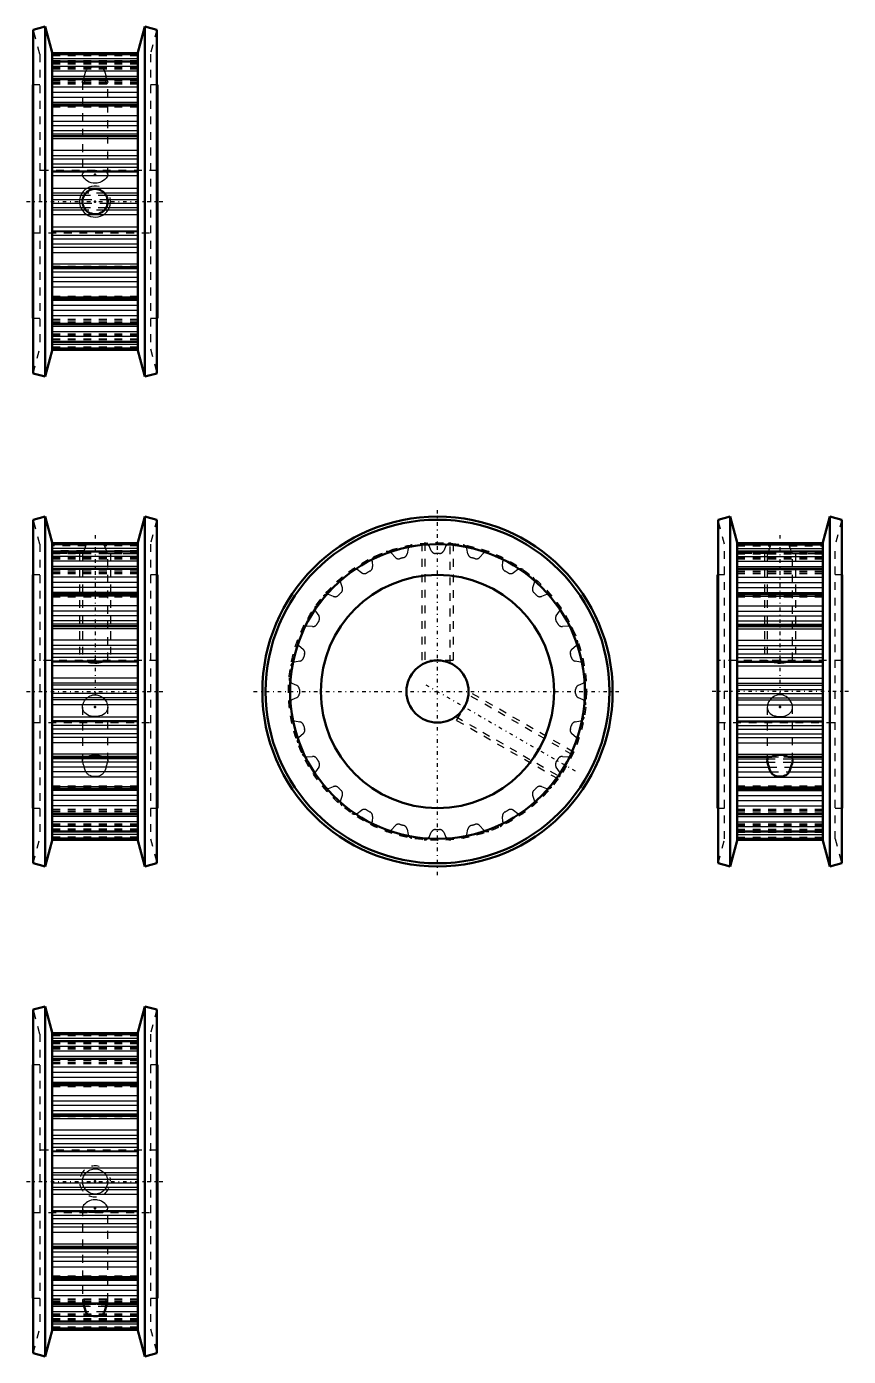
# Model space of a CAD drawing. Header units: millimetres. Extents: x -74 to 163, y 0 to 171.
# Drawn here: x 57.7 to 163.3, y 0 to 171 of the extents above; entities that cross this region are included whole.
import ezdxf

# ---------------------------------------------------------------- set-up
doc = ezdxf.new("R2010")
doc.units = ezdxf.units.MM
doc.linetypes.add('Center', pattern=[1.5, 0.45, -0.5, 0.05, -0.5])
doc.linetypes.add('Dashed', pattern=[2, 1, -1])
for name, color, linetype, lineweight in [('2d ConnectionPoints', 7, 'Continuous', 50), ('AM_4', 3, 'Continuous', 25), ('AM_5', 3, 'Continuous', 25), ('center', 4, 'Center', 25), ('hidden', 3, 'Dashed', 25), ('vis', 1, 'Continuous', 50)]:
    doc.layers.add(name, color=color, linetype=linetype, lineweight=lineweight)

# ---------------------------------------------------------------- blocks, each defined once
blk = doc.blocks.new('1_C_ATP24XL037_A_P8_0_in_C_ATP24XL037_A_P8_900')
at = {"layer": 'AM_4'}
for p, q in [((72, 41.57), (61, 41.57)), ((72, 41.36), (61, 41.36)), ((72, 40.87), (61, 40.87)), ((72, 40.48), (61, 40.48)), ((72, 39.87), (61, 39.87)), ((72, 39.26), (61, 39.26)), ((72, 38.58), (61, 38.58)), ((72, 38.17), (61, 38.17)), ((72, 37.19), (61, 37.19)), ((72, 36.51), (61, 36.51)), ((72, 35.87), (61, 35.87)), ((72, 35.22), (61, 35.22)), ((72, 34.78), (61, 34.78)), ((72, 33.51), (61, 33.51)), ((72, 32.81), (61, 32.81)), ((72, 32.25), (61, 32.25)), ((72, 31.58), (61, 31.58)), ((72, 31.16), (61, 31.16)), ((72, 30.56), (61, 30.56)), ((72, 29.08), (61, 29.08)), ((72, 28.4), (61, 28.4)), ((72, 27.96), (61, 27.96)), ((72, 27.33), (61, 27.33)), ((72, 26.86), (61, 26.86)), ((72, 26.41), (61, 26.41)), ((72, 26.29), (61, 26.29)), ((72, 25.79), (61, 25.79)), ((72, 24.2), (61, 24.2)), ((72, 23.59), (61, 23.59)), ((72, 23.3), (61, 23.3)), ((72, 22.74), (61, 22.74)), ((72, 22.26), (61, 22.26)), ((72, 21.7), (61, 21.7)), ((72, 21.41), (61, 21.41)), ((72, 20.8), (61, 20.8)), ((72, 19.21), (61, 19.21)), ((72, 18.71), (61, 18.71)), ((72, 18.59), (61, 18.59)), ((72, 18.14), (61, 18.14)), ((72, 17.67), (61, 17.67)), ((72, 17.04), (61, 17.04)), ((72, 16.6), (61, 16.6)), ((72, 15.92), (61, 15.92)), ((72, 14.44), (61, 14.44)), ((72, 13.84), (61, 13.84)), ((72, 13.42), (61, 13.42)), ((72, 12.75), (61, 12.75)), ((72, 12.19), (61, 12.19)), ((72, 11.49), (61, 11.49)), ((72, 10.22), (61, 10.22)), ((72, 9.78), (61, 9.78)), ((72, 9.13), (61, 9.13)), ((72, 8.49), (61, 8.49)), ((72, 7.81), (61, 7.81)), ((72, 6.83), (61, 6.83)), ((65.09, 6.42), (61, 6.42)), ((65.3, 5.74), (61, 5.74)), ((72, 5.13), (61, 5.13)), ((72, 5.74), (67.7, 5.74)), ((72, 6.42), (67.91, 6.42)), ((72, 4.52), (61, 4.52)), ((72, 4.13), (61, 4.13)), ((72, 3.64), (61, 3.64)), ((72, 3.43), (61, 3.43))]:
    blk.add_line(p, q, dxfattribs=at)
at = {"layer": 'AM_5', "linetype": 'Dashed'}
blk.add_arc((66.5, 22.5), 2, 75, 15, dxfattribs=at)
at = {"layer": 'center'}
blk.add_line((57.7, 22.5), (75.3, 22.5), dxfattribs=at)
at = {"layer": 'hidden'}
for p, q in [((59.4, 41.44), (58.56, 44.59)), ((74.44, 44.59), (73.6, 41.44)), ((59.4, 41.44), (59.4, 3.56)), ((72, 41.22), (61, 41.22)), ((73.6, 41.44), (73.6, 3.56)), ((72, 40.6), (61, 40.6)), ((72, 40.3), (61, 40.3)), ((72, 40.25), (61, 40.25)), ((72, 40.25), (61, 40.25)), ((72, 40.19), (61, 40.19)), ((72, 39.78), (61, 39.78)), ((72, 39.71), (61, 39.71)), ((72, 39.58), (61, 39.58)), ((61, 39.56), (72, 39.56)), ((72, 38.17), (61, 38.17)), ((72, 37.99), (61, 37.99)), ((72, 37.77), (61, 37.77)), ((72, 37.75), (61, 37.75)), ((61, 37.66), (72, 37.66)), ((59.4, 37.5), (58.56, 37.5)), ((74.44, 37.5), (73.6, 37.5)), ((72, 34.97), (61, 34.97)), ((72, 34.88), (61, 34.88)), ((72, 34.73), (61, 34.73)), ((61, 34.69), (72, 34.69)), ((72, 30.91), (61, 30.91)), ((72, 30.85), (61, 30.85)), ((61, 30.85), (72, 30.85)), ((74.5, 26.5), (58.5, 26.5)), ((64.88, 19.04), (64.88, 7.13)), ((68.12, 7.13), (68.12, 19.04)), ((58.5, 18.5), (74.5, 18.5)), ((72, 14.15), (61, 14.15)), ((72, 14.15), (61, 14.15)), ((72, 14.09), (61, 14.09)), ((72, 10.31), (61, 10.31)), ((72, 10.27), (61, 10.27)), ((72, 10.12), (61, 10.12)), ((72, 10.03), (61, 10.03)), ((58.56, 7.5), (59.4, 7.5)), ((72, 7.34), (61, 7.34)), ((72, 7.25), (61, 7.25)), ((72, 7.23), (61, 7.23)), ((72, 7.01), (61, 7.01)), ((64.88, 7.13), (64.9, 7.01)), ((68.12, 7.13), (68.1, 7.25)), ((73.6, 7.5), (74.44, 7.5)), ((72, 6.83), (61, 6.83)), ((72, 5.44), (61, 5.44)), ((72, 5.42), (61, 5.42)), ((72, 5.29), (61, 5.29)), ((72, 5.22), (61, 5.22)), ((67.91, 6.42), (65.09, 6.42)), ((67.7, 5.74), (65.3, 5.74)), ((65.59, 6.72), (67.4, 6.72)), ((58.56, 0.41), (59.4, 3.56)), ((72, 4.81), (61, 4.81)), ((61, 4.75), (72, 4.75)), ((72, 4.75), (61, 4.75)), ((72, 4.7), (61, 4.7)), ((72, 4.4), (61, 4.4)), ((72, 3.78), (61, 3.78)), ((73.6, 3.56), (74.44, 0.41))]:
    blk.add_line(p, q, dxfattribs=at)
for points in [[(66.5, 20.88), (66.24, 20.9), (65.99, 20.96), (65.75, 21.06), (65.54, 21.2), (65.34, 21.37), (65.17, 21.58), (65.07, 21.74), (64.99, 21.91), (64.93, 22.09), (64.89, 22.36), (64.88, 22.63), (64.92, 22.88), (65, 23.12), (65.12, 23.35), (65.27, 23.55), (65.46, 23.74), (65.68, 23.9), (65.85, 23.98), (66.02, 24.05), (66.2, 24.09), (66.47, 24.12), (66.74, 24.1), (66.98, 24.05), (67.21, 23.96), (67.43, 23.83), (67.63, 23.66), (67.81, 23.46), (67.95, 23.22), (68.02, 23.05), (68.08, 22.87), (68.11, 22.69), (68.12, 22.42), (68.09, 22.16), (68.01, 21.92), (67.91, 21.7), (67.76, 21.48), (67.58, 21.29), (67.36, 21.13), (67.11, 21), (66.94, 20.94), (66.76, 20.9), (66.57, 20.88), (66.5, 20.88)], [(66.5, 20.14), (66.24, 20.13), (65.99, 20.07), (65.76, 19.99), (65.54, 19.88), (65.34, 19.74), (65.17, 19.59), (65.03, 19.43), (64.97, 19.34), (64.93, 19.26), (64.89, 19.11), (64.88, 19.04)], [(64.88, 19.04), (64.88, 18.97), (64.92, 18.86), (65, 18.77), (65.12, 18.69), (65.27, 18.63), (65.46, 18.59), (65.68, 18.56), (65.93, 18.54), (66.06, 18.53), (66.2, 18.53), (66.47, 18.52), (66.74, 18.52), (66.98, 18.53), (67.21, 18.55), (67.43, 18.57), (67.56, 18.59)], [(68.12, 19.04), (68.12, 19.07), (68.09, 19.22), (68.02, 19.36), (67.91, 19.51), (67.76, 19.66), (67.58, 19.8), (67.36, 19.93), (67.24, 19.99), (67.11, 20.04), (66.85, 20.11), (66.71, 20.13), (66.57, 20.14), (66.5, 20.14)], [(67.56, 18.59), (67.63, 18.6), (67.81, 18.66), (67.95, 18.73), (68.05, 18.83), (68.09, 18.88), (68.11, 18.95), (68.12, 19.04)], [(64.9, 7.25), (64.88, 7.13), (64.88, 7.13)], [(64.9, 7.25), (64.92, 7.29), (64.94, 7.32), (64.97, 7.34), (64.98, 7.34)], [(65, 6.72), (65, 6.73), (64.96, 6.82), (64.93, 6.9), (64.91, 6.98), (64.9, 7.01)], [(64.98, 7.34), (65, 7.33), (65.04, 7.31), (65.07, 7.27), (65.09, 7.23)], [(65.3, 6.83), (65.21, 6.98), (65.13, 7.14), (65.09, 7.23)], [(67.91, 7.23), (67.83, 7.06), (67.75, 6.91), (67.7, 6.83)], [(67.91, 7.23), (67.94, 7.28), (67.97, 7.32), (68, 7.33), (68.02, 7.34)], [(68.1, 7.01), (68.08, 6.95), (68.06, 6.88), (68.03, 6.8), (68, 6.72)], [(68.02, 7.34), (68.04, 7.33), (68.07, 7.32), (68.09, 7.28), (68.1, 7.25)], [(68.1, 7.01), (68.12, 7.13), (68.12, 7.13)], [(65.59, 6.72), (65.5, 6.73), (65.43, 6.74), (65.37, 6.77), (65.3, 6.83)], [(67.7, 6.83), (67.65, 6.78), (67.6, 6.75), (67.54, 6.73), (67.46, 6.72), (67.41, 6.72)]]:
    blk.add_lwpolyline(points, dxfattribs=at)
at = {"layer": 'vis'}
for p, q in [((60.1, 45), (58.56, 44.59)), ((58.56, 44.59), (58.56, 0.41)), ((61, 41.65), (60.1, 45)), ((60.1, 45), (60.1, 0)), ((72.9, 45), (72, 41.65)), ((74.44, 44.59), (72.9, 45)), ((72.9, 45), (72.9, 0)), ((74.44, 44.59), (74.44, 0.41)), ((61, 41.65), (61, 3.35)), ((72, 41.58), (61, 41.58)), ((72, 41.65), (72, 3.35)), ((72, 40.52), (61, 40.52)), ((72, 38.28), (61, 38.28)), ((58.56, 37.5), (58.5, 37.5)), ((58.5, 37.5), (58.5, 7.5)), ((74.5, 37.5), (74.44, 37.5)), ((74.5, 37.5), (74.5, 7.5)), ((72, 35), (61, 35)), ((72, 30.92), (61, 30.92)), ((61, 14.08), (72, 14.08)), ((61, 10), (72, 10)), ((58.5, 7.5), (58.56, 7.5)), ((74.44, 7.5), (74.5, 7.5)), ((61, 6.72), (65.59, 6.72)), ((67.4, 6.72), (72, 6.72)), ((61, 4.48), (72, 4.48)), ((61, 3.42), (72, 3.42)), ((60.1, 0), (61, 3.35)), ((72, 3.35), (72.9, 0)), ((58.56, 0.41), (60.1, 0)), ((72.9, 0), (74.44, 0.41))]:
    blk.add_line(p, q, dxfattribs=at)
for points in [[(65.09, 6.42), (65.06, 6.53), (65.03, 6.63), (65, 6.72)], [(65.09, 6.42), (65.17, 6.14), (65.25, 5.88), (65.3, 5.74)], [(65.3, 5.74), (65.35, 5.65), (65.4, 5.56), (65.46, 5.49), (65.54, 5.42), (65.67, 5.33), (65.81, 5.27), (66.04, 5.21), (66.28, 5.18), (66.53, 5.17), (66.78, 5.18), (66.96, 5.21), (67.13, 5.25), (67.29, 5.31), (67.4, 5.37), (67.5, 5.45), (67.57, 5.53), (67.63, 5.61), (67.7, 5.74)], [(67.41, 6.72), (67.33, 6.72), (67.19, 6.74), (66.96, 6.76), (66.72, 6.78), (66.47, 6.79), (66.22, 6.78), (66.04, 6.76), (65.87, 6.74), (65.71, 6.73), (65.6, 6.72), (65.59, 6.72)], [(67.7, 5.74), (67.79, 5.99), (67.87, 6.27), (67.91, 6.42)], [(68, 6.72), (68, 6.71), (67.96, 6.62), (67.93, 6.51), (67.91, 6.42)]]:
    blk.add_lwpolyline(points, dxfattribs=at)
blk = doc.blocks.new('3_C_ATP24XL037_A_P8_0_in_C_ATP24XL037_A_P8_900')
at = {"layer": 'AM_4'}
for p, q in [((72, 104.57), (61, 104.57)), ((72, 104.36), (61, 104.36)), ((72, 103.87), (61, 103.87)), ((72, 103.48), (61, 103.48)), ((72, 102.87), (61, 102.87)), ((72, 102.26), (61, 102.26)), ((72, 101.58), (61, 101.58)), ((72, 101.17), (61, 101.17)), ((72, 100.19), (61, 100.19)), ((72, 99.51), (61, 99.51)), ((72, 98.87), (61, 98.87)), ((72, 98.22), (61, 98.22)), ((72, 97.78), (61, 97.78)), ((72, 96.51), (61, 96.51)), ((72, 95.81), (61, 95.81)), ((72, 95.25), (61, 95.25)), ((72, 94.58), (61, 94.58)), ((72, 94.16), (61, 94.16)), ((72, 93.56), (61, 93.56)), ((72, 92.08), (61, 92.08)), ((72, 91.4), (61, 91.4)), ((72, 90.96), (61, 90.96)), ((72, 90.33), (61, 90.33)), ((72, 89.86), (61, 89.86)), ((72, 89.41), (61, 89.41)), ((72, 89.29), (61, 89.29)), ((72, 88.79), (61, 88.79)), ((72, 87.2), (61, 87.2)), ((72, 86.59), (61, 86.59)), ((72, 86.3), (61, 86.3)), ((72, 85.74), (61, 85.74)), ((72, 85.26), (61, 85.26)), ((72, 84.7), (61, 84.7)), ((72, 84.41), (61, 84.41)), ((72, 83.8), (61, 83.8)), ((72, 82.21), (61, 82.21)), ((72, 81.71), (61, 81.71)), ((72, 81.59), (61, 81.59)), ((72, 81.14), (61, 81.14)), ((72, 80.67), (61, 80.67)), ((72, 80.04), (61, 80.04)), ((72, 79.6), (61, 79.6)), ((72, 78.92), (61, 78.92)), ((72, 77.44), (61, 77.44)), ((72, 76.84), (61, 76.84)), ((72, 76.42), (61, 76.42)), ((72, 75.75), (61, 75.75)), ((72, 75.19), (61, 75.19)), ((72, 74.49), (61, 74.49)), ((72, 73.22), (61, 73.22)), ((72, 72.78), (61, 72.78)), ((72, 72.13), (61, 72.13)), ((72, 71.49), (61, 71.49)), ((72, 70.81), (61, 70.81)), ((72, 69.83), (61, 69.83)), ((72, 69.42), (61, 69.42)), ((72, 68.74), (61, 68.74)), ((72, 68.13), (61, 68.13)), ((72, 67.52), (61, 67.52)), ((72, 67.13), (61, 67.13)), ((72, 66.64), (61, 66.64)), ((72, 66.43), (61, 66.43))]:
    blk.add_line(p, q, dxfattribs=at)
at = {"layer": 'AM_5', "linetype": 'Dashed'}
for p, q in [((64.5, 103.25), (64.5, 89.5)), ((68.5, 103.25), (68.5, 89.5)), ((68.5, 89.5), (64.5, 89.5))]:
    blk.add_line(p, q, dxfattribs=at)
at = {"layer": 'center'}
for p, q in [((66.5, 105.61), (66.5, 84.54)), ((57.7, 85.5), (75.3, 85.5))]:
    blk.add_line(p, q, dxfattribs=at)
at = {"layer": 'hidden'}
for p, q in [((59.4, 104.44), (58.56, 107.59)), ((74.44, 107.59), (73.6, 104.44)), ((59.4, 104.44), (59.4, 66.56)), ((73.6, 104.44), (73.6, 66.56)), ((65.3, 104.22), (61, 104.22)), ((65.09, 103.6), (61, 103.6)), ((72, 103.3), (61, 103.3)), ((64.88, 103.25), (61, 103.25)), ((64.9, 103.25), (61, 103.25)), ((61, 103.25), (64.9, 103.25)), ((72, 103.19), (61, 103.19)), ((72, 102.78), (61, 102.78)), ((72, 102.71), (61, 102.71)), ((64.88, 103.25), (64.88, 89.5)), ((64.88, 103.25), (64.9, 103.25)), ((64.9, 103.25), (64.9, 103.25)), ((72, 104.22), (67.7, 104.22)), ((72, 103.6), (67.91, 103.6)), ((68.09, 103.25), (68.09, 103.25)), ((72, 103.25), (68.1, 103.25)), ((68.1, 103.25), (72, 103.25)), ((68.1, 103.25), (68.12, 103.25)), ((72, 103.25), (68.12, 103.25)), ((68.12, 89.5), (68.12, 103.25)), ((72, 102.58), (61, 102.58)), ((61, 102.56), (72, 102.56)), ((72, 101.17), (61, 101.17)), ((72, 100.99), (61, 100.99)), ((59.4, 100.5), (58.56, 100.5)), ((72, 100.77), (61, 100.77)), ((72, 100.75), (61, 100.75)), ((61, 100.66), (72, 100.66)), ((74.44, 100.5), (73.6, 100.5)), ((72, 97.97), (61, 97.97)), ((72, 97.88), (61, 97.88)), ((72, 97.73), (61, 97.73)), ((61, 97.69), (72, 97.69)), ((72, 93.91), (61, 93.91)), ((72, 93.85), (61, 93.85)), ((61, 93.85), (72, 93.85)), ((64.88, 89.5), (58.5, 89.5)), ((74.5, 89.5), (68.12, 89.5)), ((64.88, 83.5), (64.88, 76.62)), ((68.12, 76.62), (68.12, 83.5)), ((58.5, 81.5), (74.5, 81.5)), ((72, 77.15), (61, 77.15)), ((72, 77.15), (61, 77.15)), ((72, 77.09), (61, 77.09)), ((64.88, 76.62), (64.9, 76.84)), ((68.12, 76.62), (68.1, 76.42)), ((72, 73.31), (61, 73.31)), ((72, 73.27), (61, 73.27)), ((72, 73.12), (61, 73.12)), ((72, 73.03), (61, 73.03)), ((58.56, 70.5), (59.4, 70.5)), ((72, 70.34), (61, 70.34)), ((72, 70.25), (61, 70.25)), ((72, 70.23), (61, 70.23)), ((73.6, 70.5), (74.44, 70.5)), ((72, 70.01), (61, 70.01)), ((72, 69.83), (61, 69.83)), ((72, 68.44), (61, 68.44)), ((72, 68.42), (61, 68.42)), ((72, 68.29), (61, 68.29)), ((72, 68.22), (61, 68.22)), ((72, 67.81), (61, 67.81)), ((61, 67.75), (72, 67.75)), ((72, 67.75), (61, 67.75)), ((72, 67.7), (61, 67.7)), ((72, 67.4), (61, 67.4)), ((72, 66.78), (61, 66.78)), ((58.56, 63.41), (59.4, 66.56)), ((73.6, 66.56), (74.44, 63.41))]:
    blk.add_line(p, q, dxfattribs=at)
for points in [[(65.3, 104.22), (65.35, 104.3), (65.4, 104.37), (65.46, 104.43), (65.54, 104.47), (65.67, 104.52), (65.81, 104.55), (66.04, 104.57), (66.23, 104.57)], [(66.79, 104.57), (66.96, 104.57), (67.13, 104.56), (67.29, 104.53), (67.4, 104.5), (67.5, 104.45), (67.57, 104.4), (67.63, 104.33), (67.7, 104.22)], [(65.09, 103.6), (65.06, 103.51), (65.03, 103.43), (65, 103.36), (64.96, 103.31), (64.93, 103.27), (64.91, 103.25), (64.9, 103.25)], [(65.09, 103.6), (65.17, 103.86), (65.25, 104.1), (65.3, 104.22)], [(67.7, 104.22), (67.79, 103.99), (67.87, 103.74), (67.91, 103.6)], [(68.1, 103.25), (68.08, 103.26), (68.06, 103.28), (68.03, 103.32), (68, 103.37), (67.96, 103.44), (67.93, 103.52), (67.91, 103.6)], [(64.88, 89.5), (64.88, 89.5), (64.92, 89.48), (65, 89.45), (65.12, 89.41), (65.27, 89.36), (65.46, 89.3), (65.68, 89.25), (65.93, 89.2), (66.06, 89.18), (66.2, 89.17), (66.47, 89.16), (66.74, 89.16), (66.98, 89.19), (67.21, 89.23), (67.43, 89.27), (67.63, 89.33), (67.81, 89.38), (67.95, 89.43), (68.05, 89.47), (68.09, 89.49), (68.11, 89.5), (68.12, 89.5)], [(64.88, 83.5), (64.88, 83.61), (64.92, 83.84), (65, 84.06), (65.12, 84.28), (65.27, 84.48), (65.46, 84.67), (65.68, 84.84), (65.85, 84.93), (66.02, 85), (66.2, 85.05), (66.47, 85.07), (66.74, 85.06), (66.98, 85), (67.21, 84.9), (67.43, 84.76), (67.63, 84.6), (67.81, 84.39), (67.95, 84.16), (68.02, 84), (68.08, 83.83), (68.11, 83.66), (68.12, 83.5)], [(66.5, 82.27), (66.24, 82.28), (65.99, 82.32), (65.75, 82.39), (65.54, 82.48), (65.34, 82.61), (65.17, 82.76), (65.07, 82.88), (64.99, 83.01), (64.93, 83.16), (64.89, 83.38), (64.88, 83.5)], [(68.12, 83.5), (68.12, 83.44), (68.09, 83.22), (68.01, 83.02), (67.91, 82.84), (67.76, 82.68), (67.58, 82.55), (67.36, 82.43), (67.11, 82.35), (66.94, 82.31), (66.76, 82.28), (66.57, 82.27), (66.5, 82.27)], [(64.99, 77.08), (64.96, 77.04), (64.93, 76.97), (64.91, 76.89), (64.9, 76.84)], [(65.08, 77.15), (65.06, 77.15), (65.03, 77.13), (65, 77.09), (64.99, 77.08)], [(65.09, 77.15), (65.17, 77.12), (65.25, 77.1), (65.3, 77.09)], [(65.33, 77.08), (65.35, 77.08), (65.4, 77.1), (65.46, 77.12), (65.54, 77.14), (65.67, 77.19), (65.81, 77.25), (66.04, 77.31), (66.28, 77.35), (66.53, 77.37), (66.78, 77.35), (66.96, 77.31), (67.13, 77.27), (67.29, 77.21), (67.4, 77.17), (67.5, 77.13), (67.57, 77.1), (67.63, 77.09), (67.67, 77.08)], [(67.7, 77.09), (67.79, 77.11), (67.87, 77.13), (67.91, 77.15)], [(68.01, 77.09), (68, 77.1), (67.96, 77.13), (67.93, 77.15), (67.92, 77.15)], [(68.1, 76.84), (68.08, 76.92), (68.06, 76.99), (68.03, 77.05), (68.01, 77.09)], [(64.9, 76.42), (64.88, 76.62), (64.88, 76.62)], [(64.9, 76.42), (64.92, 76.33), (64.94, 76.23), (64.97, 76.13), (65, 76.03), (65.04, 75.93), (65.07, 75.83), (65.09, 75.75)], [(65.3, 75.19), (65.21, 75.4), (65.13, 75.62), (65.09, 75.75)], [(67.91, 75.75), (67.83, 75.52), (67.75, 75.3), (67.7, 75.19)], [(67.91, 75.75), (67.94, 75.84), (67.97, 75.94), (68, 76.05), (68.04, 76.15), (68.07, 76.26), (68.09, 76.36), (68.1, 76.42)], [(68.1, 76.84), (68.12, 76.63), (68.12, 76.62)], [(67.7, 75.19), (67.65, 75.11), (67.6, 75.03), (67.54, 74.96), (67.46, 74.89), (67.33, 74.79), (67.19, 74.71), (66.96, 74.62), (66.72, 74.57), (66.47, 74.56), (66.22, 74.58), (66.04, 74.62), (65.87, 74.68), (65.71, 74.76), (65.6, 74.83), (65.5, 74.92), (65.43, 75), (65.37, 75.08), (65.3, 75.19)]]:
    blk.add_lwpolyline(points, dxfattribs=at)
at = {"layer": 'vis'}
for p, q in [((60.1, 108), (58.56, 107.59)), ((61, 104.65), (60.1, 108)), ((60.1, 108), (60.1, 63)), ((72.9, 108), (72, 104.65)), ((74.44, 107.59), (72.9, 108)), ((72.9, 108), (72.9, 63)), ((58.56, 107.59), (58.56, 63.41)), ((74.44, 107.59), (74.44, 63.41)), ((61, 104.65), (61, 66.35)), ((72, 104.58), (61, 104.58)), ((72, 104.65), (72, 66.35)), ((72, 103.52), (61, 103.52)), ((72, 101.28), (61, 101.28)), ((58.56, 100.5), (58.5, 100.5)), ((58.5, 100.5), (58.5, 70.5)), ((74.5, 100.5), (74.44, 100.5)), ((74.5, 100.5), (74.5, 70.5)), ((72, 98), (61, 98)), ((72, 93.92), (61, 93.92)), ((61, 77.08), (72, 77.08)), ((61, 73), (72, 73)), ((58.5, 70.5), (58.56, 70.5)), ((74.44, 70.5), (74.5, 70.5)), ((61, 69.72), (72, 69.72)), ((61, 67.48), (72, 67.48)), ((60.1, 63), (61, 66.35)), ((61, 66.42), (72, 66.42)), ((72, 66.35), (72.9, 63)), ((58.56, 63.41), (60.1, 63)), ((72.9, 63), (74.44, 63.41))]:
    blk.add_line(p, q, dxfattribs=at)
blk = doc.blocks.new('4_C_ATP24XL037_A_P8_0_in_C_ATP24XL037_A_P8_900')
at = {"layer": 'AM_5', "linetype": 'Dashed'}
for p, q in [((108.5, 104.55), (108.5, 89.5)), ((112.5, 104.55), (112.5, 89.5)), ((112.5, 89.5), (108.5, 89.5)), ((112.96, 81.77), (114.96, 85.23)), ((127.99, 77.71), (114.96, 85.23)), ((125.99, 74.25), (112.96, 81.77))]:
    blk.add_line(p, q, dxfattribs=at)
at = {"layer": 'center'}
for p, q in [((110.5, 61.87), (110.5, 109.12)), ((109, 86.36), (128.58, 75.06)), ((86.87, 85.5), (134.12, 85.5))]:
    blk.add_line(p, q, dxfattribs=at)
at = {"layer": 'hidden'}
for p, q in [((108.88, 104.58), (108.88, 89.16)), ((112.12, 89.16), (112.12, 104.58)), ((105.04, 102.78), (104.6, 103.3)), ((106.71, 103.87), (106.59, 103.19)), ((109.7, 103.6), (109.41, 104.22)), ((111.59, 104.22), (111.3, 103.6)), ((114.41, 103.19), (114.29, 103.87)), ((116.4, 103.3), (115.96, 102.78)), ((100.75, 100.77), (100.19, 101.17)), ((102.09, 102.26), (102.15, 101.58)), ((118.85, 101.58), (118.91, 102.26)), ((120.81, 101.17), (120.25, 100.77)), ((98.03, 99.51), (98.27, 98.87)), ((122.73, 98.87), (122.97, 99.51)), ((97.13, 97.73), (96.49, 97.97)), ((124.51, 97.97), (123.87, 97.73)), ((94.83, 95.81), (95.23, 95.25)), ((125.77, 95.25), (126.17, 95.81)), ((94.42, 93.85), (93.74, 93.91)), ((127.26, 93.91), (126.58, 93.85)), ((92.7, 91.4), (93.22, 90.96)), ((127.78, 90.96), (128.3, 91.4)), ((92.81, 89.41), (92.13, 89.29)), ((128.87, 89.29), (128.19, 89.41)), ((91.78, 86.59), (92.4, 86.3)), ((128.6, 86.3), (129.22, 86.59)), ((92.4, 84.7), (91.78, 84.41)), ((127.83, 77.37), (114.48, 85.07)), ((129.22, 84.41), (128.6, 84.7)), ((112.86, 82.27), (126.21, 74.56)), ((92.13, 81.71), (92.81, 81.59)), ((128.19, 81.59), (128.87, 81.71)), ((93.22, 80.04), (92.7, 79.6)), ((128.3, 79.6), (127.78, 80.04)), ((93.74, 77.09), (94.42, 77.15)), ((126.58, 77.15), (127.26, 77.09)), ((95.23, 75.75), (94.83, 75.19)), ((126.17, 75.19), (125.77, 75.75)), ((96.49, 73.03), (97.13, 73.27)), ((98.27, 72.13), (98.03, 71.49)), ((122.97, 71.49), (122.73, 72.13)), ((123.87, 73.27), (124.51, 73.03)), ((100.19, 69.83), (100.75, 70.23)), ((120.25, 70.23), (120.81, 69.83)), ((102.15, 69.42), (102.09, 68.74)), ((118.91, 68.74), (118.85, 69.42)), ((104.6, 67.7), (105.04, 68.22)), ((106.59, 67.81), (106.71, 67.13)), ((109.41, 66.78), (109.7, 67.4)), ((111.3, 67.4), (111.59, 66.78)), ((114.29, 67.13), (114.41, 67.81)), ((115.96, 68.22), (116.4, 67.7))]:
    blk.add_line(p, q, dxfattribs=at)
blk.add_circle((110.5, 85.5), 19.15, dxfattribs=at)
for centre, radius, start, end in [((107.31, 103.76), 0.61, 99.9017, 170), ((108.85, 103.97), 0.61, 25, 95.0983), ((112.15, 103.97), 0.61, 84.9017, 155), ((113.69, 103.76), 0.61, 10, 80.0983), ((102.69, 102.32), 0.61, 114.9017, 185), ((104.13, 102.91), 0.61, 40, 110.0982), ((105.51, 103.17), 0.61, 220, 285.783), ((110.5, 85.5), 17.75, 104.217, 105.783), ((105.99, 103.3), 0.61, 284.217, 350), ((110.25, 103.86), 0.61, 205, 270.783), ((110.5, 85.5), 17.75, 89.217, 90.783), ((110.75, 103.86), 0.61, 269.217, 335), ((115.01, 103.3), 0.61, 190, 255.783), ((110.5, 85.5), 17.75, 74.217, 75.783), ((115.49, 103.17), 0.61, 254.2171, 320), ((116.87, 102.91), 0.61, 69.9018, 140), ((118.31, 102.32), 0.61, 355, 65.0983), ((99.84, 100.67), 0.61, 55, 125.0983), ((110.5, 85.5), 17.75, 119.217, 120.783), ((101.54, 101.52), 0.61, 299.2171, 5), ((119.46, 101.52), 0.61, 175, 240.783), ((110.5, 85.5), 17.75, 59.217, 60.783), ((121.16, 100.67), 0.61, 54.9018, 125), ((98.61, 99.72), 0.61, 129.9017, 200), ((101.1, 101.27), 0.61, 235, 300.783), ((119.9, 101.27), 0.61, 239.2171, 305), ((122.39, 99.72), 0.61, 340, 50.0983), ((96.28, 97.39), 0.61, 70, 140.0983), ((97.34, 98.3), 0.61, 250, 315.783), ((110.5, 85.5), 17.75, 134.217, 135.783), ((97.7, 98.66), 0.61, 314.217, 20), ((123.3, 98.66), 0.61, 160, 225.7829), ((110.5, 85.5), 17.75, 44.217, 45.783), ((123.66, 98.3), 0.61, 224.2171, 290), ((124.72, 97.39), 0.61, 39.9018, 110), ((95.33, 96.16), 0.61, 144.9017, 215), ((125.67, 96.16), 0.61, 325, 35.0983), ((94.48, 94.46), 0.61, 265, 330.7829), ((110.5, 85.5), 17.75, 149.217, 150.783), ((94.73, 94.9), 0.61, 329.217, 35), ((126.27, 94.9), 0.61, 145, 210.7829), ((110.5, 85.5), 17.75, 29.217, 30.783), ((126.52, 94.46), 0.61, 209.2171, 275), ((93.68, 93.31), 0.61, 85, 155.0983), ((127.32, 93.31), 0.61, 24.9018, 95), ((93.09, 91.87), 0.61, 159.9017, 230), ((92.83, 90.49), 0.61, 344.217, 50), ((128.17, 90.49), 0.61, 130, 195.7829), ((127.91, 91.87), 0.61, 310, 20.0983), ((92.24, 88.69), 0.61, 100, 170.0983), ((92.7, 90.01), 0.61, 280, 345.783), ((110.5, 85.5), 17.75, 164.217, 165.783), ((110.5, 85.5), 17.75, 14.217, 15.783), ((128.3, 90.01), 0.61, 194.2171, 260), ((128.76, 88.69), 0.61, 9.9017, 80), ((92.03, 87.15), 0.61, 174.9017, 245), ((92.14, 85.75), 0.61, 359.217, 65), ((110.5, 85.5), 17.75, 179.217, 180.783), ((128.86, 85.75), 0.61, 115, 180.7829), ((110.5, 85.5), 17.75, 359.217, 0.783), ((128.97, 87.15), 0.61, 295, 5.0983), ((92.03, 83.85), 0.61, 115, 185.0983), ((92.14, 85.25), 0.61, 295, 0.783), ((128.86, 85.25), 0.61, 179.2171, 245), ((128.97, 83.85), 0.61, 354.9017, 65), ((92.24, 82.31), 0.61, 189.9017, 260), ((128.76, 82.31), 0.61, 280, 350.0983), ((92.7, 80.99), 0.61, 14.2171, 80), ((92.83, 80.51), 0.61, 310, 15.783), ((110.5, 85.5), 17.75, 194.217, 195.783), ((128.17, 80.51), 0.61, 164.2171, 230), ((110.5, 85.5), 17.75, 344.217, 345.783), ((128.3, 80.99), 0.61, 100, 165.7829), ((93.09, 79.13), 0.61, 130, 200.0983), ((127.91, 79.13), 0.61, 339.9017, 50), ((93.68, 77.69), 0.61, 204.9017, 275), ((94.48, 76.54), 0.61, 29.2171, 95), ((126.52, 76.54), 0.61, 85, 150.783), ((127.32, 77.69), 0.61, 265, 335.0983), ((110.5, 85.5), 17.75, 209.217, 210.783), ((94.73, 76.1), 0.61, 325, 30.783), ((126.27, 76.1), 0.61, 149.2171, 215), ((110.5, 85.5), 17.75, 329.217, 330.783), ((95.33, 74.84), 0.61, 145, 215.0983), ((125.67, 74.84), 0.61, 324.9018, 35), ((96.28, 73.61), 0.61, 219.9017, 290), ((97.34, 72.7), 0.61, 44.2171, 110), ((110.5, 85.5), 17.75, 224.217, 225.783), ((97.7, 72.34), 0.61, 340, 45.783), ((123.3, 72.34), 0.61, 134.2171, 200), ((110.5, 85.5), 17.75, 314.217, 315.783), ((123.66, 72.7), 0.61, 70, 135.7829), ((124.72, 73.61), 0.61, 250, 320.0983), ((98.61, 71.28), 0.61, 160, 230.0983), ((101.1, 69.73), 0.61, 59.2171, 125), ((110.5, 85.5), 17.75, 239.217, 240.783), ((110.5, 85.5), 17.75, 299.217, 300.783), ((119.9, 69.73), 0.61, 55, 120.7829), ((122.39, 71.28), 0.61, 309.9018, 20), ((99.84, 70.33), 0.61, 234.9017, 305), ((101.54, 69.48), 0.61, 355, 60.783), ((102.69, 68.68), 0.61, 175, 245.0983), ((105.51, 67.83), 0.61, 74.2171, 140), ((110.5, 85.5), 17.75, 254.217, 255.783), ((110.5, 85.5), 17.75, 284.217, 285.783), ((115.49, 67.83), 0.61, 40, 105.7829), ((118.31, 68.68), 0.61, 294.9018, 5), ((119.46, 69.48), 0.61, 119.2171, 185), ((121.16, 70.33), 0.61, 235, 305.0983), ((104.13, 68.09), 0.61, 249.9017, 320), ((105.99, 67.7), 0.61, 10, 75.7829), ((107.31, 67.24), 0.61, 190, 260.0983), ((108.85, 67.03), 0.61, 264.9017, 335), ((110.25, 67.14), 0.61, 89.2171, 155), ((110.5, 85.5), 17.75, 269.217, 270.783), ((110.75, 67.14), 0.61, 25, 90.783), ((112.15, 67.03), 0.61, 205, 275.0983), ((113.69, 67.24), 0.61, 279.9017, 350), ((115.01, 67.7), 0.61, 104.2171, 170), ((116.87, 68.09), 0.61, 220, 290.0983)]:
    blk.add_arc(centre, radius, start, end, dxfattribs=at)
at = {"layer": 'vis'}
for radius in [22.5, 22.09, 18.94, 15, 4]:
    blk.add_circle((110.5, 85.5), radius, dxfattribs=at)
blk = doc.blocks.new('5_C_ATP24XL037_A_P8_0_in_C_ATP24XL037_A_P8_900')
at = {"layer": 'AM_4'}
for p, q in [((149, 104.57), (160, 104.57)), ((149, 104.36), (160, 104.36)), ((149, 103.87), (160, 103.87)), ((149, 103.48), (160, 103.48)), ((149, 102.87), (160, 102.87)), ((149, 102.26), (160, 102.26)), ((149, 101.58), (160, 101.58)), ((149, 101.17), (160, 101.17)), ((149, 100.19), (160, 100.19)), ((149, 99.51), (160, 99.51)), ((149, 98.87), (160, 98.87)), ((149, 98.22), (160, 98.22)), ((149, 97.78), (160, 97.78)), ((149, 96.51), (160, 96.51)), ((149, 95.81), (160, 95.81)), ((149, 95.25), (160, 95.25)), ((149, 94.58), (160, 94.58)), ((149, 94.16), (160, 94.16)), ((149, 93.56), (160, 93.56)), ((149, 92.08), (160, 92.08)), ((149, 91.4), (160, 91.4)), ((149, 90.96), (160, 90.96)), ((149, 90.33), (160, 90.33)), ((149, 89.86), (160, 89.86)), ((149, 89.41), (160, 89.41)), ((149, 89.29), (160, 89.29)), ((149, 88.79), (160, 88.79)), ((149, 87.2), (160, 87.2)), ((149, 86.59), (160, 86.59)), ((149, 86.3), (160, 86.3)), ((149, 85.74), (160, 85.74)), ((149, 85.26), (160, 85.26)), ((149, 84.7), (160, 84.7)), ((149, 84.41), (160, 84.41)), ((149, 83.8), (160, 83.8)), ((149, 82.21), (160, 82.21)), ((149, 81.71), (160, 81.71)), ((149, 81.59), (160, 81.59)), ((149, 81.14), (160, 81.14)), ((149, 80.67), (160, 80.67)), ((149, 80.04), (160, 80.04)), ((149, 79.6), (160, 79.6)), ((149, 78.92), (160, 78.92)), ((149, 77.44), (160, 77.44)), ((149, 76.84), (152.9, 76.84)), ((149, 76.42), (152.9, 76.42)), ((149, 75.75), (153.09, 75.75)), ((155.91, 75.75), (160, 75.75)), ((156.1, 76.84), (160, 76.84)), ((156.1, 76.42), (160, 76.42)), ((149, 75.19), (153.3, 75.19)), ((149, 74.49), (160, 74.49)), ((155.7, 75.19), (160, 75.19)), ((149, 73.22), (160, 73.22)), ((149, 72.78), (160, 72.78)), ((149, 72.13), (160, 72.13)), ((149, 71.49), (160, 71.49)), ((149, 70.81), (160, 70.81)), ((149, 69.83), (160, 69.83)), ((149, 69.42), (160, 69.42)), ((149, 68.74), (160, 68.74)), ((149, 68.13), (160, 68.13)), ((149, 67.52), (160, 67.52)), ((149, 67.13), (160, 67.13)), ((149, 66.64), (160, 66.64)), ((149, 66.43), (160, 66.43))]:
    blk.add_line(p, q, dxfattribs=at)
at = {"layer": 'AM_5', "linetype": 'Dashed'}
for p, q in [((152.5, 103.25), (152.5, 89.5)), ((156.5, 103.25), (156.5, 89.5)), ((156.5, 89.5), (152.5, 89.5))]:
    blk.add_line(p, q, dxfattribs=at)
at = {"layer": 'center'}
for p, q in [((154.5, 105.61), (154.5, 84.54)), ((163.3, 85.5), (145.7, 85.5))]:
    blk.add_line(p, q, dxfattribs=at)
at = {"layer": 'hidden'}
for p, q in [((147.4, 104.44), (146.56, 107.59)), ((162.44, 107.59), (161.6, 104.44)), ((147.4, 66.56), (147.4, 104.44)), ((161.6, 66.56), (161.6, 104.44)), ((149, 104.22), (153.3, 104.22)), ((149, 103.6), (153.09, 103.6)), ((149, 103.3), (160, 103.3)), ((152.88, 103.25), (149, 103.25)), ((149, 103.25), (152.9, 103.25)), ((149, 103.25), (152.9, 103.25)), ((149, 103.19), (160, 103.19)), ((149, 102.78), (160, 102.78)), ((149, 102.71), (160, 102.71)), ((152.88, 103.25), (152.88, 89.5)), ((152.88, 103.25), (152.9, 103.25)), ((152.9, 103.25), (152.9, 103.25)), ((155.7, 104.22), (160, 104.22)), ((155.91, 103.6), (160, 103.6)), ((156.09, 103.25), (156.09, 103.25)), ((156.1, 103.25), (156.1, 103.25)), ((156.1, 103.25), (160, 103.25)), ((156.1, 103.25), (160, 103.25)), ((156.1, 103.25), (156.12, 103.25)), ((160, 103.25), (156.12, 103.25)), ((156.12, 89.5), (156.12, 103.25)), ((149, 102.58), (160, 102.58)), ((149, 102.56), (160, 102.56)), ((149, 101.17), (160, 101.17)), ((149, 100.99), (160, 100.99)), ((147.4, 100.5), (146.56, 100.5)), ((149, 100.77), (160, 100.77)), ((149, 100.75), (160, 100.75)), ((149, 100.66), (160, 100.66)), ((162.44, 100.5), (161.6, 100.5)), ((149, 97.97), (160, 97.97)), ((149, 97.88), (160, 97.88)), ((149, 97.73), (160, 97.73)), ((149, 97.69), (160, 97.69)), ((149, 93.91), (160, 93.91)), ((149, 93.85), (160, 93.85)), ((149, 93.85), (160, 93.85)), ((152.88, 89.5), (146.5, 89.5)), ((154.52, 89.16), (154.27, 89.16)), ((162.5, 89.5), (156.12, 89.5)), ((152.88, 83.5), (152.88, 76.62)), ((156.12, 76.62), (156.12, 83.5)), ((146.5, 81.5), (162.5, 81.5)), ((149, 77.15), (160, 77.15)), ((160, 77.15), (149, 77.15)), ((149, 77.09), (160, 77.09)), ((153.08, 77.15), (153.09, 77.15)), ((153.33, 77.08), (153.3, 77.09)), ((153.33, 77.08), (155.67, 77.08)), ((155.7, 77.09), (155.67, 77.08)), ((155.91, 77.15), (155.92, 77.15)), ((152.9, 76.84), (156.1, 76.84)), ((152.9, 76.42), (156.1, 76.42)), ((153.09, 75.75), (155.91, 75.75)), ((153.3, 75.19), (155.7, 75.19)), ((160, 73.31), (149, 73.31)), ((149, 73.27), (160, 73.27)), ((149, 73.12), (160, 73.12)), ((149, 73.03), (160, 73.03)), ((146.56, 70.5), (147.4, 70.5)), ((160, 70.34), (149, 70.34)), ((149, 70.25), (160, 70.25)), ((149, 70.23), (160, 70.23)), ((161.6, 70.5), (162.44, 70.5)), ((149, 70.01), (160, 70.01)), ((149, 69.83), (160, 69.83)), ((160, 68.44), (149, 68.44)), ((149, 68.42), (160, 68.42)), ((149, 68.29), (160, 68.29)), ((149, 68.22), (160, 68.22)), ((149, 67.81), (160, 67.81)), ((149, 67.75), (160, 67.75)), ((160, 67.75), (149, 67.75)), ((149, 67.7), (160, 67.7)), ((149, 67.4), (160, 67.4)), ((149, 66.78), (160, 66.78)), ((146.56, 63.41), (147.4, 66.56)), ((161.6, 66.56), (162.44, 63.41))]:
    blk.add_line(p, q, dxfattribs=at)
for points in [[(153.3, 104.22), (153.35, 104.3), (153.4, 104.37), (153.46, 104.43), (153.54, 104.47), (153.67, 104.52), (153.81, 104.55), (154.04, 104.57), (154.23, 104.57)], [(154.79, 104.57), (154.96, 104.57), (155.13, 104.56), (155.29, 104.53), (155.4, 104.5), (155.5, 104.45), (155.57, 104.4), (155.63, 104.33), (155.7, 104.22)], [(153.09, 103.6), (153.06, 103.51), (153.03, 103.43), (153, 103.36), (152.96, 103.31), (152.93, 103.27), (152.91, 103.25), (152.9, 103.25)], [(153.09, 103.6), (153.17, 103.86), (153.25, 104.1), (153.3, 104.22)], [(155.7, 104.22), (155.79, 103.99), (155.87, 103.74), (155.91, 103.6)], [(156.1, 103.25), (156.08, 103.26), (156.06, 103.28), (156.03, 103.32), (156, 103.37), (155.96, 103.44), (155.93, 103.52), (155.91, 103.6)], [(152.88, 89.5), (152.88, 89.5), (152.91, 89.49), (152.98, 89.46), (153.09, 89.42), (153.24, 89.37), (153.42, 89.31), (153.64, 89.26), (153.76, 89.23), (153.89, 89.21), (154.15, 89.17), (154.29, 89.16), (154.43, 89.16), (154.5, 89.16)], [(154.5, 89.16), (154.76, 89.17), (155.01, 89.19), (155.24, 89.23), (155.46, 89.28), (155.66, 89.34), (155.83, 89.39), (155.97, 89.44), (156.03, 89.46), (156.07, 89.48), (156.11, 89.5), (156.12, 89.5)], [(156.12, 83.5), (156.12, 83.61), (156.08, 83.83), (156, 84.06), (155.88, 84.27), (155.73, 84.48), (155.54, 84.67), (155.32, 84.84), (155.07, 84.96), (154.94, 85.01), (154.8, 85.05), (154.53, 85.08), (154.26, 85.06), (154.02, 85), (153.79, 84.9), (153.57, 84.76), (153.37, 84.6), (153.19, 84.39), (153.05, 84.16), (152.95, 83.92), (152.91, 83.79), (152.89, 83.66), (152.88, 83.5)], [(152.88, 83.5), (152.88, 83.44), (152.91, 83.22), (152.98, 83.02), (153.09, 82.84), (153.24, 82.69), (153.42, 82.55), (153.64, 82.43), (153.76, 82.39), (153.89, 82.35), (154.15, 82.29), (154.29, 82.28), (154.43, 82.27), (154.5, 82.27)], [(154.5, 82.27), (154.76, 82.28), (155.01, 82.32), (155.24, 82.39), (155.46, 82.48), (155.66, 82.6), (155.83, 82.76), (155.97, 82.94), (156.03, 83.04), (156.07, 83.16), (156.11, 83.37), (156.12, 83.5)], [(152.99, 77.09), (153, 77.1), (153.04, 77.13), (153.07, 77.15), (153.08, 77.15)], [(153.3, 77.09), (153.21, 77.11), (153.13, 77.13), (153.09, 77.15)], [(155.91, 77.15), (155.83, 77.12), (155.75, 77.1), (155.7, 77.09)], [(155.92, 77.15), (155.94, 77.15), (155.97, 77.13), (156, 77.09), (156.01, 77.08)]]:
    blk.add_lwpolyline(points, dxfattribs=at)
at = {"layer": 'vis'}
for p, q in [((148.1, 108), (146.56, 107.59)), ((148.1, 63), (148.1, 108)), ((149, 104.65), (148.1, 108)), ((160.9, 108), (160, 104.65)), ((160.9, 63), (160.9, 108)), ((162.44, 107.59), (160.9, 108)), ((146.56, 63.41), (146.56, 107.59)), ((162.44, 63.41), (162.44, 107.59)), ((149, 66.35), (149, 104.65)), ((160, 104.58), (149, 104.58)), ((160, 66.35), (160, 104.65)), ((160, 103.52), (149, 103.52)), ((160, 101.28), (149, 101.28)), ((146.5, 70.5), (146.5, 100.5)), ((146.56, 100.5), (146.5, 100.5)), ((162.5, 100.5), (162.44, 100.5)), ((162.5, 70.5), (162.5, 100.5)), ((160, 98), (149, 98)), ((160, 93.92), (149, 93.92)), ((149, 77.08), (153.33, 77.08)), ((155.67, 77.08), (160, 77.08)), ((152.88, 76.62), (152.9, 76.42)), ((156.12, 76.62), (156.1, 76.84)), ((149, 73), (160, 73)), ((146.5, 70.5), (146.56, 70.5)), ((162.44, 70.5), (162.5, 70.5)), ((149, 69.72), (160, 69.72)), ((149, 67.48), (160, 67.48)), ((148.1, 63), (149, 66.35)), ((149, 66.42), (160, 66.42)), ((160, 66.35), (160.9, 63)), ((146.56, 63.41), (148.1, 63)), ((160.9, 63), (162.44, 63.41))]:
    blk.add_line(p, q, dxfattribs=at)
for points in [[(152.9, 76.84), (152.92, 76.92), (152.94, 76.99), (152.97, 77.05), (152.99, 77.09)], [(155.67, 77.08), (155.65, 77.08), (155.6, 77.1), (155.54, 77.12), (155.46, 77.14), (155.33, 77.19), (155.19, 77.25), (154.96, 77.31), (154.72, 77.35), (154.47, 77.37), (154.22, 77.35), (154.04, 77.31), (153.87, 77.27), (153.71, 77.21), (153.6, 77.17), (153.5, 77.13), (153.43, 77.1), (153.37, 77.09), (153.33, 77.08)], [(156.01, 77.08), (156.04, 77.04), (156.07, 76.97), (156.09, 76.89), (156.1, 76.84)], [(152.9, 76.84), (152.88, 76.63), (152.88, 76.62)], [(153.09, 75.75), (153.06, 75.84), (153.03, 75.94), (153, 76.05), (152.96, 76.15), (152.93, 76.26), (152.91, 76.36), (152.9, 76.42)], [(153.09, 75.75), (153.17, 75.52), (153.25, 75.3), (153.3, 75.19)], [(155.7, 75.19), (155.79, 75.4), (155.87, 75.62), (155.91, 75.75)], [(156.1, 76.42), (156.08, 76.33), (156.06, 76.23), (156.03, 76.13), (156, 76.03), (155.96, 75.93), (155.93, 75.83), (155.91, 75.75)], [(156.1, 76.42), (156.12, 76.62), (156.12, 76.62)], [(153.3, 75.19), (153.35, 75.11), (153.4, 75.03), (153.46, 74.96), (153.54, 74.89), (153.67, 74.79), (153.81, 74.71), (154.04, 74.62), (154.28, 74.57), (154.53, 74.56), (154.78, 74.58), (154.96, 74.62), (155.13, 74.68), (155.29, 74.76), (155.4, 74.83), (155.5, 74.92), (155.57, 75), (155.63, 75.08), (155.7, 75.19)]]:
    blk.add_lwpolyline(points, dxfattribs=at)
blk = doc.blocks.new('6_C_ATP24XL037_A_P8_0_in_C_ATP24XL037_A_P8_900')
at = {"layer": 'AM_4'}
for p, q in [((72, 167.57), (61, 167.57)), ((72, 167.36), (61, 167.36)), ((72, 166.87), (61, 166.87)), ((72, 166.48), (61, 166.48)), ((72, 165.87), (61, 165.87)), ((72, 165.26), (61, 165.26)), ((72, 164.58), (61, 164.58)), ((72, 164.17), (61, 164.17)), ((72, 163.19), (61, 163.19)), ((72, 162.51), (61, 162.51)), ((72, 161.87), (61, 161.87)), ((72, 161.22), (61, 161.22)), ((72, 160.78), (61, 160.78)), ((72, 159.51), (61, 159.51)), ((72, 158.81), (61, 158.81)), ((72, 158.25), (61, 158.25)), ((72, 157.58), (61, 157.58)), ((72, 157.16), (61, 157.16)), ((72, 156.56), (61, 156.56)), ((72, 155.08), (61, 155.08)), ((72, 154.4), (61, 154.4)), ((72, 153.96), (61, 153.96)), ((72, 153.33), (61, 153.33)), ((72, 152.86), (61, 152.86)), ((72, 152.41), (61, 152.41)), ((72, 152.29), (61, 152.29)), ((72, 151.79), (61, 151.79)), ((72, 150.2), (61, 150.2)), ((65.3, 149.59), (61, 149.59)), ((65.09, 149.3), (61, 149.3)), ((72, 149.59), (67.7, 149.59)), ((72, 149.3), (67.91, 149.3)), ((64.9, 148.74), (61, 148.74)), ((64.9, 148.26), (61, 148.26)), ((65.09, 147.7), (61, 147.7)), ((65.3, 147.41), (61, 147.41)), ((72, 147.41), (67.7, 147.41)), ((72, 147.7), (67.91, 147.7)), ((72, 148.74), (68.1, 148.74)), ((72, 148.26), (68.1, 148.26)), ((72, 146.8), (61, 146.8)), ((72, 145.21), (61, 145.21)), ((72, 144.71), (61, 144.71)), ((72, 144.59), (61, 144.59)), ((72, 144.14), (61, 144.14)), ((72, 143.67), (61, 143.67)), ((72, 143.04), (61, 143.04)), ((72, 142.6), (61, 142.6)), ((72, 141.92), (61, 141.92)), ((72, 140.44), (61, 140.44)), ((72, 139.84), (61, 139.84)), ((72, 139.42), (61, 139.42)), ((72, 138.75), (61, 138.75)), ((72, 138.19), (61, 138.19)), ((72, 137.49), (61, 137.49)), ((72, 136.22), (61, 136.22)), ((72, 135.78), (61, 135.78)), ((72, 135.13), (61, 135.13)), ((72, 134.49), (61, 134.49)), ((72, 133.81), (61, 133.81)), ((72, 132.83), (61, 132.83)), ((72, 132.42), (61, 132.42)), ((72, 131.74), (61, 131.74)), ((72, 131.13), (61, 131.13)), ((72, 130.52), (61, 130.52)), ((72, 130.13), (61, 130.13)), ((72, 129.64), (61, 129.64)), ((72, 129.43), (61, 129.43))]:
    blk.add_line(p, q, dxfattribs=at)
at = {"layer": 'AM_5'}
blk.add_arc((66.5, 148.5), 2, 75, 15, dxfattribs=at)
at = {"layer": 'center'}
blk.add_line((57.7, 148.5), (75.3, 148.5), dxfattribs=at)
at = {"layer": 'hidden'}
for p, q in [((59.4, 167.44), (58.56, 170.59)), ((74.44, 170.59), (73.6, 167.44)), ((59.4, 167.44), (59.4, 129.56)), ((72, 167.22), (61, 167.22)), ((72, 166.6), (61, 166.6)), ((72, 166.3), (61, 166.3)), ((72, 166.25), (61, 166.25)), ((72, 166.25), (61, 166.25)), ((72, 166.19), (61, 166.19)), ((73.6, 167.44), (73.6, 129.56)), ((72, 165.78), (61, 165.78)), ((72, 165.71), (61, 165.71)), ((72, 165.58), (61, 165.58)), ((61, 165.56), (72, 165.56)), ((72, 164.17), (61, 164.17)), ((59.4, 163.5), (58.56, 163.5)), ((72, 163.99), (61, 163.99)), ((72, 163.77), (61, 163.77)), ((72, 163.75), (61, 163.75)), ((61, 163.66), (72, 163.66)), ((64.88, 163.87), (64.9, 163.99)), ((64.88, 163.87), (64.88, 151.96)), ((68.12, 163.87), (68.1, 163.75)), ((68.12, 151.96), (68.12, 163.87)), ((74.44, 163.5), (73.6, 163.5)), ((72, 160.97), (61, 160.97)), ((72, 160.88), (61, 160.88)), ((72, 160.73), (61, 160.73)), ((61, 160.69), (72, 160.69)), ((72, 156.91), (61, 156.91)), ((72, 156.85), (61, 156.85)), ((61, 156.85), (72, 156.85)), ((74.5, 152.5), (58.5, 152.5)), ((67.91, 149.3), (65.09, 149.3)), ((67.7, 149.59), (65.3, 149.59)), ((68.1, 148.74), (64.9, 148.74)), ((68.1, 148.26), (64.9, 148.26)), ((67.91, 147.7), (65.09, 147.7)), ((67.7, 147.41), (65.3, 147.41)), ((58.5, 144.5), (74.5, 144.5)), ((72, 140.15), (61, 140.15)), ((72, 140.15), (61, 140.15)), ((72, 140.09), (61, 140.09)), ((72, 136.31), (61, 136.31)), ((72, 136.27), (61, 136.27)), ((72, 136.12), (61, 136.12)), ((72, 136.03), (61, 136.03)), ((58.56, 133.5), (59.4, 133.5)), ((73.6, 133.5), (74.44, 133.5)), ((72, 133.34), (61, 133.34)), ((72, 133.25), (61, 133.25)), ((72, 133.23), (61, 133.23)), ((72, 133.01), (61, 133.01)), ((72, 132.83), (61, 132.83)), ((72, 131.44), (61, 131.44)), ((72, 131.42), (61, 131.42)), ((72, 131.29), (61, 131.29)), ((72, 131.22), (61, 131.22)), ((72, 130.81), (61, 130.81)), ((61, 130.75), (72, 130.75)), ((72, 130.75), (61, 130.75)), ((72, 130.7), (61, 130.7)), ((72, 130.4), (61, 130.4)), ((58.56, 126.41), (59.4, 129.56)), ((72, 129.78), (61, 129.78)), ((73.6, 129.56), (74.44, 126.41))]:
    blk.add_line(p, q, dxfattribs=at)
for points in [[(65.09, 164.58), (65.06, 164.47), (65.03, 164.37), (65, 164.27), (64.96, 164.18), (64.93, 164.1), (64.91, 164.02), (64.9, 163.99)], [(65.09, 164.58), (65.17, 164.86), (65.25, 165.12), (65.3, 165.26)], [(65.3, 164.17), (65.21, 164.02), (65.13, 163.86), (65.09, 163.77)], [(65.3, 165.26), (65.35, 165.35), (65.4, 165.44), (65.46, 165.51), (65.54, 165.58), (65.67, 165.67), (65.81, 165.73), (66.04, 165.79), (66.28, 165.82), (66.53, 165.83), (66.78, 165.82), (66.96, 165.79), (67.13, 165.75), (67.29, 165.69), (67.4, 165.63), (67.5, 165.55), (67.57, 165.47), (67.63, 165.39), (67.7, 165.26)], [(65.59, 164.28), (65.5, 164.27), (65.43, 164.26), (65.37, 164.23), (65.3, 164.17)], [(67.41, 164.28), (67.33, 164.28), (67.19, 164.26), (66.96, 164.24), (66.72, 164.22), (66.47, 164.21), (66.22, 164.22), (66.04, 164.24), (65.87, 164.26), (65.71, 164.27), (65.6, 164.28), (65.59, 164.28)], [(67.7, 164.17), (67.65, 164.22), (67.6, 164.25), (67.54, 164.27), (67.46, 164.28), (67.41, 164.28)], [(67.7, 165.26), (67.79, 165.01), (67.87, 164.73), (67.91, 164.58)], [(67.91, 163.77), (67.83, 163.94), (67.75, 164.09), (67.7, 164.17)], [(68.1, 163.99), (68.08, 164.05), (68.06, 164.12), (68.03, 164.2), (68, 164.29), (67.96, 164.38), (67.93, 164.49), (67.91, 164.58)], [(64.9, 163.75), (64.88, 163.87), (64.88, 163.87)], [(64.9, 163.75), (64.92, 163.71), (64.94, 163.68), (64.97, 163.66), (64.98, 163.66)], [(64.98, 163.66), (65, 163.67), (65.04, 163.69), (65.07, 163.73), (65.09, 163.77)], [(67.91, 163.77), (67.94, 163.72), (67.97, 163.68), (68, 163.67), (68.02, 163.66)], [(68.02, 163.66), (68.04, 163.67), (68.07, 163.68), (68.09, 163.72), (68.1, 163.75)], [(68.1, 163.99), (68.12, 163.87), (68.12, 163.87)], [(64.88, 151.96), (64.88, 152.03), (64.92, 152.14), (65, 152.23), (65.12, 152.31), (65.27, 152.37), (65.46, 152.41), (65.68, 152.44), (65.85, 152.46), (66.02, 152.47), (66.2, 152.47), (66.47, 152.48), (66.74, 152.48), (66.98, 152.47), (67.21, 152.45), (67.43, 152.43), (67.56, 152.41)], [(67.56, 152.41), (67.63, 152.4), (67.81, 152.34), (67.95, 152.27), (68.02, 152.21), (68.08, 152.13), (68.11, 152.05), (68.12, 151.96)], [(66.5, 150.86), (66.24, 150.87), (65.99, 150.93), (65.75, 151.01), (65.54, 151.12), (65.34, 151.26), (65.17, 151.41), (65.07, 151.52), (64.99, 151.63), (64.93, 151.74), (64.89, 151.89), (64.88, 151.96)], [(68.12, 151.96), (68.12, 151.93), (68.09, 151.78), (68.01, 151.64), (67.91, 151.49), (67.76, 151.34), (67.58, 151.2), (67.36, 151.07), (67.11, 150.96), (66.94, 150.91), (66.76, 150.87), (66.57, 150.86), (66.5, 150.86)]]:
    blk.add_lwpolyline(points, dxfattribs=at)
at = {"layer": 'vis'}
for p, q in [((60.1, 171), (58.56, 170.59)), ((58.56, 170.59), (58.56, 126.41)), ((61, 167.65), (60.1, 171)), ((60.1, 171), (60.1, 126)), ((72.9, 171), (72, 167.65)), ((74.44, 170.59), (72.9, 171)), ((72.9, 171), (72.9, 126)), ((74.44, 170.59), (74.44, 126.41)), ((61, 167.65), (61, 129.35)), ((72, 167.65), (72, 129.35)), ((72, 167.58), (61, 167.58)), ((72, 166.52), (61, 166.52)), ((72, 164.28), (61, 164.28)), ((58.5, 163.5), (58.5, 133.5)), ((58.56, 163.5), (58.5, 163.5)), ((74.5, 163.5), (74.44, 163.5)), ((74.5, 163.5), (74.5, 133.5)), ((72, 161), (61, 161)), ((72, 156.92), (61, 156.92)), ((61, 140.08), (72, 140.08)), ((61, 136), (72, 136)), ((58.5, 133.5), (58.56, 133.5)), ((74.44, 133.5), (74.5, 133.5)), ((61, 132.72), (72, 132.72)), ((61, 130.48), (72, 130.48)), ((60.1, 126), (61, 129.35)), ((61, 129.42), (72, 129.42)), ((72, 129.35), (72.9, 126)), ((58.56, 126.41), (60.1, 126)), ((72.9, 126), (74.44, 126.41))]:
    blk.add_line(p, q, dxfattribs=at)
for points in [[(64.9, 148.74), (64.92, 148.84), (64.94, 148.94), (64.97, 149.03), (65, 149.12), (65.04, 149.2), (65.07, 149.26), (65.09, 149.3)], [(65.3, 149.59), (65.21, 149.49), (65.13, 149.37), (65.09, 149.3)], [(67.7, 149.59), (67.65, 149.64), (67.6, 149.69), (67.54, 149.75), (67.46, 149.8), (67.33, 149.89), (67.19, 149.97), (66.96, 150.05), (66.72, 150.11), (66.47, 150.12), (66.22, 150.1), (66.04, 150.06), (65.87, 149.99), (65.71, 149.92), (65.6, 149.85), (65.5, 149.78), (65.43, 149.72), (65.37, 149.66), (65.3, 149.59)], [(67.91, 149.3), (67.83, 149.42), (67.75, 149.54), (67.7, 149.59)], [(67.91, 149.3), (67.94, 149.25), (67.97, 149.18), (68, 149.1), (68.04, 149.01), (68.07, 148.91), (68.09, 148.8), (68.1, 148.74)], [(64.9, 148.74), (64.88, 148.5), (64.9, 148.26)], [(65.09, 147.7), (65.06, 147.75), (65.03, 147.82), (65, 147.9), (64.96, 147.99), (64.93, 148.09), (64.91, 148.2), (64.9, 148.26)], [(65.09, 147.7), (65.17, 147.58), (65.25, 147.46), (65.3, 147.41)], [(65.3, 147.41), (65.35, 147.36), (65.4, 147.31), (65.46, 147.25), (65.54, 147.2), (65.67, 147.11), (65.81, 147.03), (66.04, 146.95), (66.28, 146.89), (66.53, 146.88), (66.78, 146.9), (66.96, 146.94), (67.13, 147.01), (67.29, 147.08), (67.4, 147.15), (67.5, 147.22), (67.57, 147.28), (67.63, 147.34), (67.7, 147.41)], [(67.7, 147.41), (67.79, 147.51), (67.87, 147.63), (67.91, 147.7)], [(68.1, 148.26), (68.08, 148.16), (68.06, 148.06), (68.03, 147.97), (68, 147.88), (67.96, 147.8), (67.93, 147.74), (67.91, 147.7)], [(68.1, 148.26), (68.12, 148.5), (68.1, 148.74)]]:
    blk.add_lwpolyline(points, dxfattribs=at)

msp = doc.modelspace()

# ---------------------------------------------------------------- linework, layer by layer
at = {"layer": '2d ConnectionPoints'}
for p in [(66.5, 151.964), (66.5, 148.5), (66.5, 89.5), (110.5, 89.5), (154.5, 89.5), (66.5, 83.5), (113.964, 83.5), (154.5, 83.5), (66.5, 22.5), (66.5, 19.036)]:
    msp.add_point(p, dxfattribs=at)

# ---------------------------------------------------------------- block references
for name in ['6_C_ATP24XL037_A_P8_0_in_C_ATP24XL037_A_P8_900', '3_C_ATP24XL037_A_P8_0_in_C_ATP24XL037_A_P8_900', '4_C_ATP24XL037_A_P8_0_in_C_ATP24XL037_A_P8_900', '5_C_ATP24XL037_A_P8_0_in_C_ATP24XL037_A_P8_900', '1_C_ATP24XL037_A_P8_0_in_C_ATP24XL037_A_P8_900']:
    msp.add_blockref(name, (0, 0))

doc.saveas('drawing.dxf')
